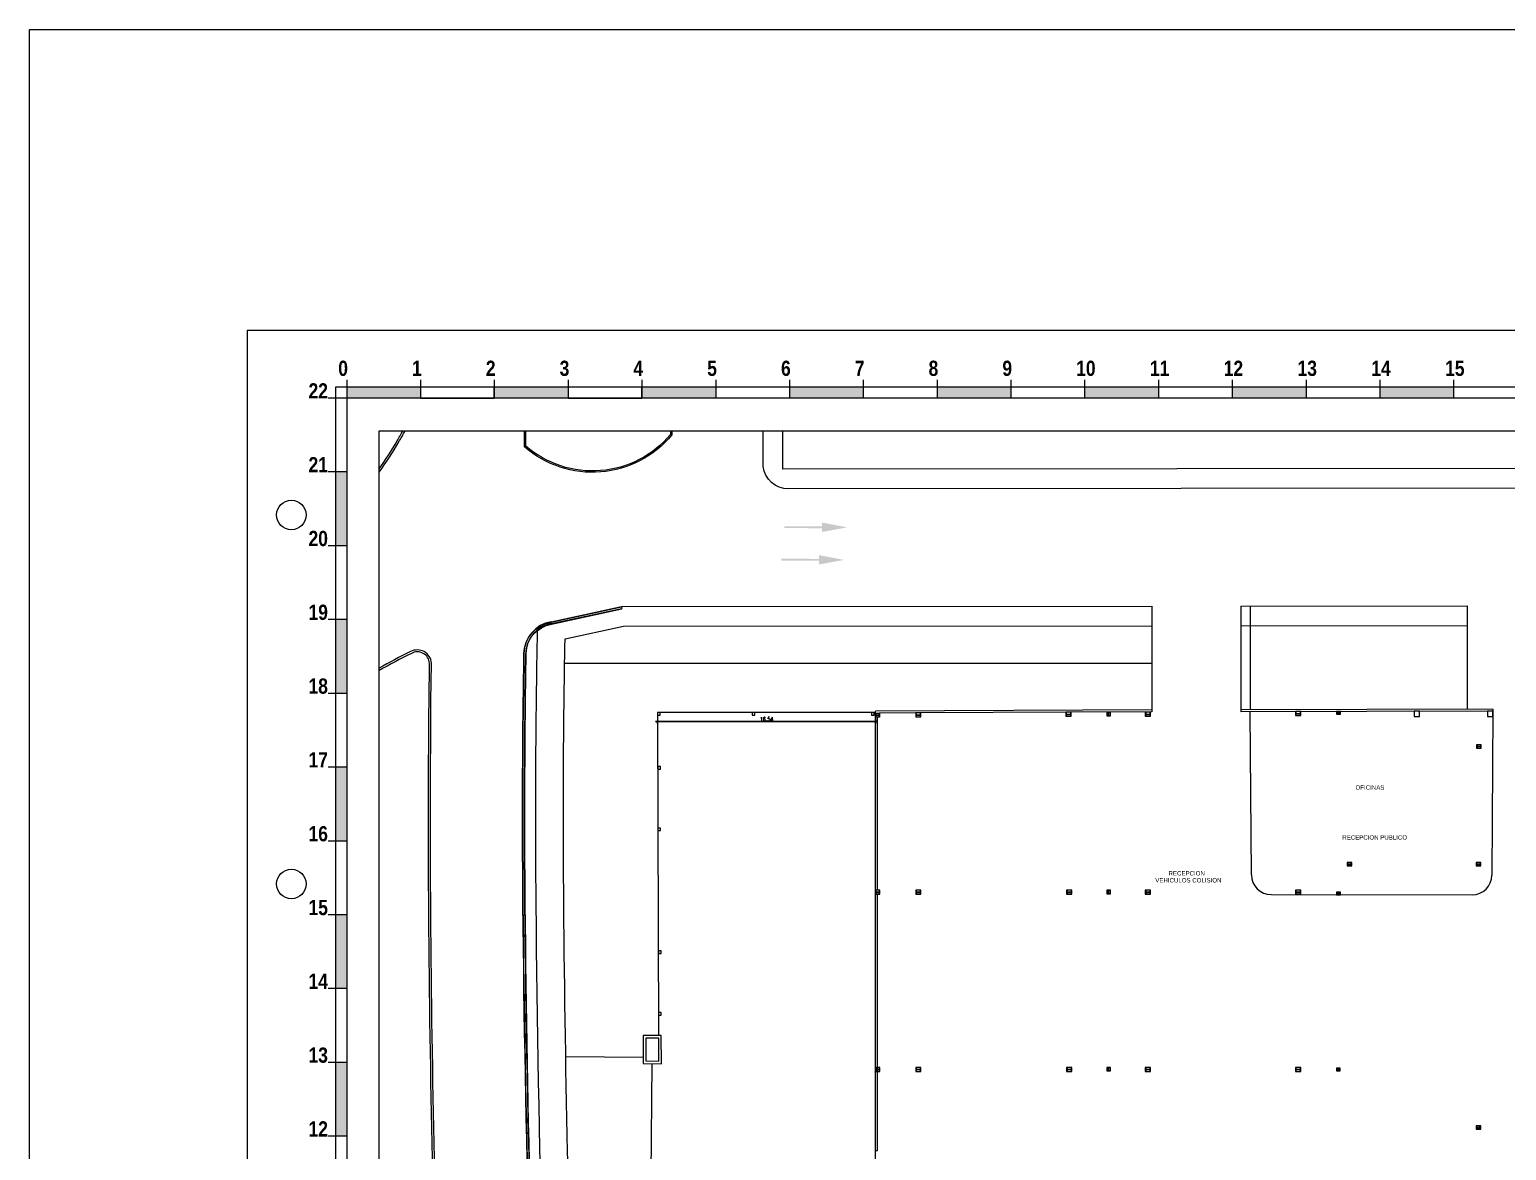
# Model space of a CAD drawing. Header units: millimetres. Extents: x 1010 to 1494, y -119 to 564.
# Drawn here: x 1010.1 to 1122.1, y 478.9 to 564 of the extents above; entities that cross this region are included whole.
import ezdxf

# ---------------------------------------------------------------- set-up
doc = ezdxf.new("R2010")
doc.units = ezdxf.units.MM
doc.header["$PDMODE"] = 3
doc.layers.get('0').update_dxf_attribs({"lineweight": 9})
doc.layers.get('Defpoints').update_dxf_attribs({"lineweight": 9})
for name, color, linetype, lineweight in [('10', 7, 'Continuous', 9), ('20', 6, 'Continuous', 9), ('30', 4, 'Continuous', 9), ('50', 2, 'Continuous', 9), ('80', 1, 'Continuous', 9), ('Columna metalica', 150, 'Continuous', 9), ('EST', 1, 'Continuous', 9), ('Estructura', 170, 'Continuous', 9), ('Muro', 5, 'Continuous', 9), ('Puerta', 32, 'Continuous', 9)]:
    doc.layers.add(name, color=color, linetype=linetype, lineweight=lineweight)
doc.styles.add('DING', font='romans.shx', dxfattribs={"width": 0.8})
doc.styles.add('SUB', font='ARIALNB.TTF', dxfattribs={"oblique": 30})
doc.styles.add('SWISS', font='swiss.ttf')
doc.linetypes.add('FENCELINE1', pattern='A,0.25,-0.1,[133,ltypeshp.shx,S=0.1,R=0,X=-0.1,Y=0],-0.1,1', length=1.45)
doc.dimstyles.new('DIM', dxfattribs={"dimscale": 0.15, "dimtxt": 2, "dimasz": 1, "dimexe": 1, "dimexo": 3, "dimgap": 0.25, "dimtad": 1, "dimtih": 1, "dimtoh": 1, "dimzin": 0, "dimdsep": 46, "dimtxsty": 'DING', "dimblk": 'OBLIQUE', "dimcen": 1, "dimdle": 1, "dimadec": 0, "dimazin": 0, "dimtfac": 1, "dimtmove": 0, "dimatfit": 0, "dimldrblk": 'ORIGIN2', "dimfxl": 1, "dimtolj": 1, "dimtzin": 0, "dimarcsym": 0})

# ---------------------------------------------------------------- blocks, each defined once
blk = doc.blocks.new('_Oblique')
at = {"color": 0, "linetype": 'ByBlock', "lineweight": -2}
blk.add_line((-0.5, -0.5), (0.5, 0.5), dxfattribs=at)
blk = doc.blocks.new('*D475')
at = {"layer": 'Defpoints', "color": 0, "transparency": 16777216}
for p in [(1057.72, 511.97), (1074.26, 512.17), (1074.26, 511.48)]:
    blk.add_point(p, dxfattribs=at)
at = {"layer": 'Estructura', "color": 0, "lineweight": -2, "transparency": 16777216}
for p, q in [((1057.57, 511.48), (1074.41, 511.48)), ((1057.72, 511.52), (1057.72, 511.33)), ((1074.26, 511.72), (1074.26, 511.33))]:
    blk.add_line(p, q, dxfattribs=at)
at = {"layer": 'Estructura', "color": 0, "lineweight": -2, "transparency": 16777216, "xscale": 0.15, "yscale": 0.15, "zscale": 0.15, "rotation": 180}
blk.add_blockref('_Oblique', (1057.72, 511.48), dxfattribs=at)
at = {"layer": 'Estructura', "color": 0, "lineweight": -2, "transparency": 16777216, "xscale": 0.15, "yscale": 0.15, "zscale": 0.15}
blk.add_blockref('_Oblique', (1074.26, 511.48), dxfattribs=at)
at = {"layer": 'Estructura', "color": 0, "transparency": 16777216, "insert": (1065.99, 511.66), "char_height": 0.3, "attachment_point": 5, "style": 'DING'}
blk.add_mtext('\\A1;16.54', dxfattribs=at)
blk = doc.blocks.new('_Origin2')
at = {"color": 0, "linetype": 'ByBlock', "lineweight": -2}
blk.add_line((-0.5, 0), (-1, 0), dxfattribs=at)
for radius in [0.5, 0.25]:
    blk.add_circle((0, 0), radius, dxfattribs=at)

msp = doc.modelspace()

# ---------------------------------------------------------------- hatches: boundary and pattern name
at = {"layer": '20'}
h = msp.add_hatch(color=256, dxfattribs=at)
h.paths.add_polyline_path([(1039.72645, 536.8522), (1034.12645, 536.8522), (1034.12645, 536.0122), (1039.72645, 536.0122)])
h.paths.add_polyline_path([(1050.92645, 536.8522), (1045.32645, 536.8522), (1045.32645, 536.0122), (1050.92645, 536.0122)])
h.paths.add_polyline_path([(1062.12645, 536.8522), (1056.52645, 536.8522), (1056.52645, 536.0122), (1062.12645, 536.0122)])
h.paths.add_polyline_path([(1073.32645, 536.8522), (1067.72645, 536.8522), (1067.72645, 536.0122), (1073.32645, 536.0122)])
h.paths.add_polyline_path([(1084.52645, 536.8522), (1078.92645, 536.8522), (1078.92645, 536.0122), (1084.52645, 536.0122)])
h = msp.add_hatch(color=256, dxfattribs=at)
h.paths.add_polyline_path([(1095.72645, 536.8522), (1090.12645, 536.8522), (1090.12645, 536.0122), (1095.72645, 536.0122)])
h.paths.add_polyline_path([(1106.92645, 536.8522), (1101.32645, 536.8522), (1101.32645, 536.0122), (1106.92645, 536.0122)])
h.paths.add_polyline_path([(1118.12645, 536.8522), (1112.52645, 536.8522), (1112.52645, 536.0122), (1118.12645, 536.0122)])
h.paths.add_polyline_path([(1129.32645, 536.8522), (1123.72645, 536.8522), (1123.72645, 536.0122), (1129.32645, 536.0122)])
h.paths.add_polyline_path([(1140.52645, 536.8522), (1134.92645, 536.8522), (1134.92645, 536.0122), (1140.52645, 536.0122)])
h = msp.add_hatch(color=256, dxfattribs=at)
h.paths.add_polyline_path([(1034.12645, 508.0122), (1033.28645, 508.0122), (1033.28645, 502.4122), (1034.12645, 502.4122)])
h.paths.add_polyline_path([(1034.12645, 519.2122), (1033.28645, 519.2122), (1033.28645, 513.6122), (1034.12645, 513.6122)])
h.paths.add_polyline_path([(1034.12645, 530.4122), (1033.28645, 530.4122), (1033.28645, 524.8122), (1034.12645, 524.8122)])
for points in [[(1072.1072, 526.20872), (1070.19897, 525.85949), (1070.20022, 526.1455), (1067.34021, 526.15791), (1067.34083, 526.30092), (1070.20084, 526.2885), (1070.20208, 526.5745)], [(1071.86539, 523.74023), (1069.95717, 523.391), (1069.95841, 523.677), (1067.09841, 523.68942), (1067.09903, 523.83242), (1069.95903, 523.82), (1069.96027, 524.10601)]]:
    msp.add_hatch(color=256, dxfattribs=at).paths.add_polyline_path(points, flags=16)
h = msp.add_hatch(color=256, dxfattribs=at)
h.paths.add_polyline_path([(1034.12645, 474.4122), (1033.28645, 474.4122), (1033.28645, 468.8122), (1034.12645, 468.8122)])
h.paths.add_polyline_path([(1034.12645, 485.6122), (1033.28645, 485.6122), (1033.28645, 480.0122), (1034.12645, 480.0122)])
h.paths.add_polyline_path([(1034.12645, 496.8122), (1033.28645, 496.8122), (1033.28645, 491.2122), (1034.12645, 491.2122)])

# ---------------------------------------------------------------- linework, layer by layer
at = {"layer": '10'}
for p, q in [((1034.12645, 537.4122), (1034.12645, 411.9722)), ((1039.72645, 537.4122), (1039.72645, 536.0122)), ((1045.32645, 537.4122), (1045.32645, 536.0122)), ((1050.92645, 537.4122), (1050.92645, 536.0122)), ((1056.52645, 537.4122), (1056.52645, 536.0122)), ((1062.12645, 537.4122), (1062.12645, 536.0122)), ((1067.72645, 537.4122), (1067.72645, 536.0122)), ((1073.32645, 537.4122), (1073.32645, 536.0122)), ((1078.92645, 537.4122), (1078.92645, 536.0122)), ((1084.52645, 537.4122), (1084.52645, 536.0122)), ((1090.12645, 537.4122), (1090.12645, 536.0122)), ((1095.72645, 537.4122), (1095.72645, 536.0122)), ((1101.32645, 537.4122), (1101.32645, 536.0122)), ((1106.92645, 537.4122), (1106.92645, 536.0122)), ((1112.52645, 537.4122), (1112.52645, 536.0122)), ((1118.12645, 537.4122), (1118.12645, 536.0122)), ((1219.76645, 536.0122), (1032.72645, 536.0122)), ((1219.76645, 536.8522), (1033.28645, 536.8522)), ((1033.28645, 536.8522), (1033.28645, 411.9722)), ((1034.12645, 530.4122), (1032.72645, 530.4122)), ((1034.12645, 524.8122), (1032.72645, 524.8122)), ((1034.12645, 519.2122), (1032.72645, 519.2122)), ((1034.12645, 513.6122), (1032.72645, 513.6122)), ((1034.12645, 508.0122), (1032.72645, 508.0122)), ((1034.12645, 502.4122), (1032.72645, 502.4122)), ((1034.12645, 496.8122), (1032.72645, 496.8122)), ((1034.12645, 491.2122), (1032.72645, 491.2122)), ((1034.12645, 485.6122), (1032.72645, 485.6122)), ((1034.12645, 480.0122), (1032.72645, 480.0122))]:
    msp.add_line(p, q, dxfattribs=at)
msp.add_lwpolyline([(1026.56645, 401.153), (1222.56645, 401.153), (1222.56645, 541.153), (1026.56645, 541.153)], close=True, dxfattribs=at)
at = {"layer": '20', "color": 7, "lineweight": 0}
for p, q in [((1222.56645, 541.153), (1026.56645, 541.153)), ((1026.56645, 541.153), (1026.56645, 401.153)), ((1045.32645, 536.8522), (1039.72645, 536.8522)), ((1039.72645, 536.8522), (1039.72645, 536.0122)), ((1039.72645, 536.0122), (1045.32645, 536.0122)), ((1045.32645, 536.0122), (1045.32645, 536.8522)), ((1056.52645, 536.8522), (1050.92645, 536.8522)), ((1050.92645, 536.8522), (1050.92645, 536.0122)), ((1050.92645, 536.0122), (1056.52645, 536.0122)), ((1056.52645, 536.0122), (1056.52645, 536.8522))]:
    msp.add_line(p, q, dxfattribs=at)
at = {"layer": '20'}
for p, q in [((1049.63357, 519.05152), (1054.97735, 520.20937)), ((1054.97735, 520.20937), (1055.00911, 520.06277)), ((1095.21635, 520.23632), (1095.21798, 512.35488)), ((1101.97635, 520.24085), (1119.18446, 520.25238)), ((1101.97635, 520.24085), (1101.97798, 512.37022)), ((1102.69635, 520.241), (1102.69798, 512.37037)), ((1119.19139, 512.40972), (1119.18446, 520.25238)), ((1049.6622, 518.90424), (1055.00911, 520.06277)), ((1095.21725, 515.88752), (1050.66315, 515.88752)), ((1056.62796, 485.99466), (1050.74921, 486.04759))]:
    msp.add_line(p, q, dxfattribs=at)
for points in [[(1036.58074, 530.40021, 0.026895658), (1038.08296, 532.69294, 0.00703969), (1038.56042, 533.54219)], [(1036.58074, 530.6549, 0.024870135), (1037.95326, 532.76829, 0.006447316), (1038.38956, 533.54219)], [(1058.80786, 533.54219), (1058.80714, 533.22302, -0.422075417), (1047.61805, 532.32958), (1047.62081, 533.54219)], [(1058.70786, 533.54219), (1058.70722, 533.25932, -0.4189852), (1047.71816, 532.37503), (1047.72081, 533.54219)], [(1186.81667, 529.23249), (1067.64538, 529.12722, -0.370091803), (1065.72752, 530.83256), (1065.73368, 533.54219)], [(1050.01, 443.61911, -0.009370587), (1048.50293, 497.58441, -0.007280654), (1048.6083, 518.43337)], [(1051.56126, 457.57142, -0.007922293), (1050.60285, 497.60289, -0.007055103), (1050.69552, 517.74681), (1055.13849, 518.70948), (1095.21724, 518.73632)], [(1040.56163, 515.91033, 0.543817184), (1038.96865, 516.78346, 0.017651064), (1036.58074, 515.51764, 0.017651064)], [(1040.41203, 515.89935, 0.544888946), (1039.03716, 516.64998, 0.018239862), (1036.58074, 515.34441, 0.018239862)], [(1042.85587, 419.68335, -0.000607954), (1042.77772, 422.28384), (1040.70894, 476.00882, -0.008887957), (1040.37248, 513.06119), (1040.41203, 515.89935)], [(1043.00594, 419.68335, -0.00060922), (1042.92764, 422.28888), (1040.85886, 476.01372, -0.008887654), (1040.52247, 513.05949), (1040.56202, 515.89726)]]:
    msp.add_lwpolyline(points, format="xyb", dxfattribs=at)
for points in [[(1186.81667, 530.7325), (1067.22706, 530.62686), (1067.23368, 533.54219)], [(1054.97735, 520.20937), (1095.21635, 520.23632)], [(1101.97666, 518.74085), (1119.18579, 518.75238)]]:
    msp.add_lwpolyline(points, dxfattribs=at)
at = {"layer": '20', "elevation": 99.84153}
for points in [[(1052.10674, 442.68205, -0.378089928), (1048.97757, 445.88487, -0.009514992), (1047.50316, 497.53941, -0.006651512), (1047.57558, 516.61363, -0.36003132), (1049.63357, 519.01637), (1054.97735, 520.17422)], [(1052.10065, 442.83296, -0.37654646), (1049.12738, 445.89224, -0.009514946), (1047.65316, 497.54083, -0.006651512), (1047.72556, 516.61107, -0.360407119), (1049.6622, 518.86909), (1055.00911, 520.02762)]]:
    msp.add_lwpolyline(points, format="xyb", dxfattribs=at)
at = {"layer": '20'}
for centre, radius, start, end in [((1050.05673, 516.60635), 2.48151, 99.8184224, 179.0202823), ((1050.05673, 516.60635), 2.33151, 99.7421878, 179.0202823), ((1764.42074, 504.39004), 716.94997, 179.0202823, 180.54467418), ((1764.42074, 504.39004), 716.79997, 179.0202823, 180.54467418), ((2355.39685, 509.62085), 1307.94916, 180.52770519, 182.63241356), ((2354.60228, 509.59892), 1307.00443, 180.52706258, 182.63303136)]:
    msp.add_arc(centre, radius, start, end, dxfattribs=at)
at = {"layer": '30'}
for p, q in [((1057.71877, 511.96752), (1057.79885, 487.65418)), ((1073.94473, 512.16752), (1057.91811, 512.16752))]:
    msp.add_line(p, q, dxfattribs=at)
at = {"layer": '50'}
for p, q in [((1095.21798, 512.35488), (1074.25543, 512.26778)), ((1074.25543, 478.93251), (1074.25543, 512.26778)), ((1095.21798, 512.35488), (1095.21969, 512.20489)), ((1121.10976, 512.412, 1.00416), (1101.97798, 512.37022)), ((1101.97798, 512.37022), (1101.97808, 512.22022)), ((1121.1101, 512.262, 1.00416), (1101.97808, 512.22022)), ((1121.1101, 512.26778, 1.00416), (1121.03484, 499.81712, -99.77091)), ((1121.10976, 512.412, 1.00416), (1121.1101, 512.262, 1.00416)), ((1074.40543, 498.68236), (1074.40543, 511.8184)), ((1077.30383, 512.13044), (1074.55543, 512.1184)), ((1088.70363, 512.17781), (1077.70383, 512.13211)), ((1095.21969, 512.20489), (1089.10363, 512.17948)), ((1095.21782, 512.20488), (1095.21782, 512.20488)), ((1102.77965, 499.83593, -99.77091), (1102.69801, 512.2207)), ((1074.40543, 478.93251), (1074.40543, 498.38236)), ((1104.27468, 498.34612, -99.77091), (1119.53293, 498.32636, -99.77091)), ((1120.04614, 480.79914), (1120.19614, 480.79914)), ((1074.25543, 457.88253), (1074.25543, 478.93251)), ((1074.25543, 478.93251), (1074.40543, 478.93251))]:
    msp.add_line(p, q, dxfattribs=at)
msp.add_lwpolyline([(1058.00956, 485.5122), (1058.00251, 487.65235), (1056.62246, 487.66477), (1056.62951, 485.52462), (1058.00956, 485.5122)], dxfattribs=at)
msp.add_lwpolyline([(1057.80889, 485.71401), (1057.80316, 487.45414), (1056.82313, 487.46296), (1056.82886, 485.72284)], close=True, dxfattribs=at)
for centre in [(1029.92645, 527.153), (1029.92645, 499.153)]:
    msp.add_circle(centre, 1.12, dxfattribs=at)
for centre, start, end in [((1104.27962, 499.84612, -99.77091), 180.3889649, 269.9261796), ((1119.53486, 499.82636, -99.77091), 269.9261796, 359.6470045)]:
    msp.add_arc(centre, 1.5, start, end, dxfattribs=at)
at = {"layer": '80'}
msp.add_lwpolyline([(1036.58074, 533.54219), (1186.81667, 533.54219), (1186.81667, 419.68335), (1036.58074, 419.68335)], close=True, dxfattribs=at)
at = {"layer": 'Columna metalica'}
for points in [[(1057.71811, 512.16752), (1057.71877, 511.96752), (1057.91877, 511.96818), (1057.91811, 512.16818)], [(1064.90583, 512.16752), (1064.90566, 511.96752), (1065.10566, 511.96735), (1065.10583, 512.16735)], [(1073.94473, 512.16769), (1073.94456, 511.96769), (1074.14456, 511.96752), (1074.14473, 512.16752)], [(1057.73163, 508.06246), (1057.73229, 507.86247), (1057.93229, 507.86312), (1057.93163, 508.06312)], [(1057.747, 503.39727), (1057.74766, 503.19727), (1057.94765, 503.19793), (1057.947, 503.39793)], [(1057.77773, 494.06688), (1057.77838, 493.86688), (1057.97838, 493.86754), (1057.97773, 494.06754)], [(1057.79309, 489.40169), (1057.79375, 489.20169), (1057.99375, 489.20235), (1057.99309, 489.40235)]]:
    msp.add_lwpolyline(points, close=True, dxfattribs=at)
at = {"layer": 'EST', "color": 7}
for p, q in [((1106.16033, 512.2306), (1106.16033, 512.0956)), ((1106.50033, 512.0956), (1106.50033, 512.2306)), ((1109.27763, 512.23683, -99.77091), (1109.27763, 512.15183, -99.77091)), ((1109.51763, 512.15183, -99.77091), (1109.51763, 512.23683, -99.77091)), ((1074.27388, 512.11835), (1074.27388, 511.98335)), ((1074.27388, 511.98335), (1074.54397, 511.98312)), ((1074.27388, 511.95335), (1074.27388, 511.81835)), ((1074.27388, 511.95335), (1074.54397, 511.95312)), ((1074.54397, 511.98312), (1074.54397, 512.11812)), ((1074.54397, 511.81812), (1074.54397, 511.95312)), ((1077.33444, 512.13211), (1077.33444, 511.99711)), ((1077.33444, 511.99711), (1077.67444, 511.99711)), ((1077.33444, 511.96711), (1077.33444, 511.83211)), ((1077.33444, 511.96711), (1077.67444, 511.96711)), ((1077.67444, 511.99711), (1077.67444, 512.13211)), ((1077.67444, 511.83211), (1077.67444, 511.96711)), ((1088.73425, 512.17948), (1088.73425, 512.04448)), ((1088.73425, 512.04448), (1089.07425, 512.04448)), ((1088.73425, 512.01448), (1088.73425, 511.87948)), ((1088.73425, 512.01448), (1089.07425, 512.01448)), ((1089.07425, 512.04448), (1089.07425, 512.17948)), ((1089.07425, 511.87948), (1089.07425, 512.01448)), ((1091.93283, 512.14948), (1091.81033, 512.14948)), ((1091.81033, 511.93948), (1091.93283, 511.93948)), ((1091.93283, 511.93948), (1091.93283, 512.14948)), ((1092.08033, 512.14948), (1091.96283, 512.14948)), ((1091.96283, 511.93948), (1091.96283, 512.14948)), ((1091.96283, 511.93948), (1092.08033, 511.93948)), ((1094.76033, 512.17948), (1094.76033, 512.04448)), ((1094.76033, 512.04448), (1095.10033, 512.04448)), ((1094.76033, 512.01448), (1094.76033, 511.87948)), ((1094.76033, 512.01448), (1095.10033, 512.01448)), ((1095.10033, 512.04448), (1095.10033, 512.17948)), ((1095.10033, 511.87948), (1095.10033, 512.01448)), ((1106.16033, 512.0956), (1106.50033, 512.0956)), ((1106.16033, 512.0656), (1106.16033, 511.9306)), ((1106.16033, 512.0656), (1106.50033, 512.0656)), ((1106.50033, 511.9306), (1106.50033, 512.0656)), ((1109.27763, 512.15183, -99.77091), (1109.51763, 512.15183, -99.77091)), ((1109.27763, 512.12183, -99.77091), (1109.27763, 512.03683, -99.77091)), ((1109.27763, 512.12183, -99.77091), (1109.51763, 512.12183, -99.77091)), ((1109.51763, 512.03683, -99.77091), (1109.51763, 512.12183, -99.77091)), ((1119.90572, 509.71942), (1119.90572, 509.60942)), ((1119.90572, 509.60942), (1120.19572, 509.60942)), ((1119.90572, 509.57942), (1119.90572, 509.46942)), ((1119.90572, 509.57942), (1120.19572, 509.57942)), ((1120.19572, 509.60942), (1120.19572, 509.71942)), ((1120.19572, 509.46942), (1120.19572, 509.57942)), ((1110.07614, 500.77864), (1110.07614, 500.66864)), ((1110.07614, 500.66864), (1110.36614, 500.66864)), ((1110.07614, 500.63864), (1110.07614, 500.52864)), ((1110.07614, 500.63864), (1110.36614, 500.63864)), ((1110.36614, 500.66864), (1110.36614, 500.77864)), ((1110.36614, 500.52864), (1110.36614, 500.63864)), ((1119.87614, 500.77864), (1119.87614, 500.66864)), ((1119.87614, 500.66864), (1120.16614, 500.66864)), ((1119.87614, 500.63864), (1119.87614, 500.52864)), ((1119.87614, 500.63864), (1120.16614, 500.63864)), ((1120.16614, 500.66864), (1120.16614, 500.77864)), ((1120.16614, 500.52864), (1120.16614, 500.63864)), ((1074.28543, 498.68247), (1074.28543, 498.54747)), ((1074.28543, 498.54747), (1074.55552, 498.54724)), ((1074.28543, 498.51747), (1074.28543, 498.38247)), ((1074.28543, 498.51747), (1074.55552, 498.51724)), ((1074.55552, 498.54724), (1074.55552, 498.68224)), ((1074.55552, 498.38224), (1074.55552, 498.51724)), ((1077.33444, 498.68247), (1077.33444, 498.54747)), ((1077.33444, 498.54747), (1077.67444, 498.54747)), ((1077.33444, 498.51747), (1077.33444, 498.38247)), ((1077.33444, 498.51747), (1077.67444, 498.51747)), ((1077.67444, 498.54747), (1077.67444, 498.68247)), ((1077.67444, 498.38247), (1077.67444, 498.51747)), ((1088.79033, 498.68247), (1088.79033, 498.54747)), ((1088.79033, 498.54747), (1089.13033, 498.54747)), ((1088.79033, 498.51747), (1088.79033, 498.38247)), ((1088.79033, 498.51747), (1089.13033, 498.51747)), ((1089.13033, 498.54747), (1089.13033, 498.68247)), ((1089.13033, 498.38247), (1089.13033, 498.51747)), ((1091.93283, 498.65247), (1091.81033, 498.65247)), ((1091.81033, 498.44247), (1091.93283, 498.44247)), ((1091.93283, 498.44247), (1091.93283, 498.65247)), ((1092.08033, 498.65247), (1091.96283, 498.65247)), ((1091.96283, 498.44247), (1091.96283, 498.65247)), ((1091.96283, 498.44247), (1092.08033, 498.44247)), ((1094.76033, 498.68247), (1094.76033, 498.54747)), ((1094.76033, 498.54747), (1095.10033, 498.54747)), ((1094.76033, 498.51747), (1094.76033, 498.38247)), ((1094.76033, 498.51747), (1095.10033, 498.51747)), ((1095.10033, 498.54747), (1095.10033, 498.68247)), ((1095.10033, 498.38247), (1095.10033, 498.51747)), ((1106.16033, 498.68247), (1106.16033, 498.54747)), ((1106.16033, 498.54747), (1106.50033, 498.54747)), ((1106.16033, 498.51747), (1106.16033, 498.38247)), ((1106.16033, 498.51747), (1106.50033, 498.51747)), ((1106.50033, 498.54747), (1106.50033, 498.68247)), ((1106.50033, 498.38247), (1106.50033, 498.51747)), ((1109.27763, 498.53968, -99.77091), (1109.27763, 498.45468, -99.77091)), ((1109.27763, 498.45468, -99.77091), (1109.51763, 498.45468, -99.77091)), ((1109.27763, 498.42468, -99.77091), (1109.27763, 498.33968, -99.77091)), ((1109.27763, 498.42468, -99.77091), (1109.51763, 498.42468, -99.77091)), ((1109.51763, 498.45468, -99.77091), (1109.51763, 498.53968, -99.77091)), ((1109.51763, 498.33968, -99.77091), (1109.51763, 498.42468, -99.77091)), ((1074.28543, 485.23261), (1074.28543, 485.09761)), ((1074.28543, 485.09761), (1074.55552, 485.09738)), ((1074.28543, 485.06761), (1074.28543, 484.93261)), ((1074.28543, 485.06761), (1074.55552, 485.06738)), ((1074.55552, 485.09738), (1074.55552, 485.23238)), ((1074.55552, 484.93238), (1074.55552, 485.06738)), ((1077.33444, 485.23261), (1077.33444, 485.09761)), ((1077.33444, 485.09761), (1077.67444, 485.09761)), ((1077.33444, 485.06761), (1077.33444, 484.93261)), ((1077.33444, 485.06761), (1077.67444, 485.06761)), ((1077.67444, 485.09761), (1077.67444, 485.23261)), ((1077.67444, 484.93261), (1077.67444, 485.06761)), ((1088.79033, 485.23247), (1088.79033, 485.09747)), ((1088.79033, 485.09747), (1089.13033, 485.09747)), ((1088.79033, 485.06747), (1088.79033, 484.93247)), ((1088.79033, 485.06747), (1089.13033, 485.06747)), ((1089.13033, 485.09747), (1089.13033, 485.23247)), ((1089.13033, 484.93247), (1089.13033, 485.06747)), ((1091.93283, 485.20247), (1091.81033, 485.20247)), ((1091.81033, 484.99247), (1091.93283, 484.99247)), ((1091.93283, 484.99247), (1091.93283, 485.20247)), ((1092.08033, 485.20247), (1091.96283, 485.20247)), ((1091.96283, 484.99247), (1091.96283, 485.20247)), ((1091.96283, 484.99247), (1092.08033, 484.99247)), ((1094.76033, 485.23247), (1094.76033, 485.09747)), ((1094.76033, 485.09747), (1095.10033, 485.09747)), ((1094.76033, 485.06747), (1094.76033, 484.93247)), ((1094.76033, 485.06747), (1095.10033, 485.06747)), ((1095.10033, 485.09747), (1095.10033, 485.23247)), ((1095.10033, 484.93247), (1095.10033, 485.06747)), ((1106.16033, 485.23232), (1106.16033, 485.09732)), ((1106.16033, 485.09732), (1106.50033, 485.09732)), ((1106.16033, 485.06732), (1106.16033, 484.93232)), ((1106.16033, 485.06732), (1106.50033, 485.06732)), ((1106.50033, 485.09732), (1106.50033, 485.23232)), ((1106.50033, 484.93232), (1106.50033, 485.06732)), ((1109.26033, 485.18238), (1109.26033, 485.09738)), ((1109.26033, 485.09738), (1109.50033, 485.09738)), ((1109.26033, 485.06738), (1109.26033, 484.98238)), ((1109.26033, 485.06738), (1109.50033, 485.06738)), ((1109.50033, 485.09738), (1109.50033, 485.18238)), ((1109.50033, 484.98238), (1109.50033, 485.06738)), ((1119.87614, 480.79914), (1119.87614, 480.68914)), ((1119.87614, 480.68914), (1120.16614, 480.68914)), ((1119.87614, 480.65914), (1119.87614, 480.54914)), ((1119.87614, 480.65914), (1120.16614, 480.65914)), ((1120.16614, 480.68914), (1120.16614, 480.79914)), ((1120.16614, 480.54914), (1120.16614, 480.65914))]:
    msp.add_line(p, q, dxfattribs=at)
at = {"layer": 'EST'}
for points in [[(1106.13033, 511.9306), (1106.53033, 511.9306), (1106.53033, 512.2306), (1106.13033, 512.2306)], [(1074.25543, 511.8184), (1074.25543, 512.1184), (1074.55543, 512.1184), (1074.55543, 511.8184)], [(1077.30444, 511.83211), (1077.70444, 511.83211), (1077.70444, 512.13211), (1077.30444, 512.13211)], [(1088.70425, 511.87948), (1089.10425, 511.87948), (1089.10425, 512.17948), (1088.70425, 512.17948)], [(1092.08033, 511.90948), (1092.08033, 512.17948), (1091.81033, 512.17948), (1091.81033, 511.90948)], [(1094.73033, 511.87948), (1095.13033, 511.87948), (1095.13033, 512.17948), (1094.73033, 512.17948)], [(1119.87572, 509.46942), (1120.22572, 509.46942), (1120.22572, 509.71942), (1119.87572, 509.71942)], [(1110.04614, 500.52864), (1110.39614, 500.52864), (1110.39614, 500.77864), (1110.04614, 500.77864)], [(1119.84614, 500.52864), (1120.19614, 500.52864), (1120.19614, 500.77864), (1119.84614, 500.77864)], [(1074.25543, 498.38247), (1074.58552, 498.38224), (1074.58552, 498.68224), (1074.25543, 498.68247)], [(1077.30444, 498.38247), (1077.70444, 498.38247), (1077.70444, 498.68247), (1077.30444, 498.68247)], [(1088.76033, 498.38247), (1089.16033, 498.38247), (1089.16033, 498.68247), (1088.76033, 498.68247)], [(1092.08033, 498.41247), (1092.08033, 498.68247), (1091.81033, 498.68247), (1091.81033, 498.41247)], [(1094.73033, 498.38247), (1095.13033, 498.38247), (1095.13033, 498.68247), (1094.73033, 498.68247)], [(1106.13033, 498.38247), (1106.53033, 498.38247), (1106.53033, 498.68247), (1106.13033, 498.68247)], [(1074.25543, 484.93261), (1074.58552, 484.93238), (1074.58552, 485.23238), (1074.25543, 485.23261)], [(1077.30444, 484.93261), (1077.70444, 484.93261), (1077.70444, 485.23261), (1077.30444, 485.23261)], [(1088.76033, 484.93247), (1089.16033, 484.93247), (1089.16033, 485.23247), (1088.76033, 485.23247)], [(1092.08033, 484.96247), (1092.08033, 485.23247), (1091.81033, 485.23247), (1091.81033, 484.96247)], [(1094.73033, 484.93247), (1095.13033, 484.93247), (1095.13033, 485.23247), (1094.73033, 485.23247)], [(1106.13033, 484.93232), (1106.53033, 484.93232), (1106.53033, 485.23232), (1106.13033, 485.23232)], [(1109.23033, 484.98238), (1109.53033, 484.98238), (1109.53033, 485.18238), (1109.23033, 485.18238)], [(1119.84614, 480.54914), (1120.19614, 480.54914), (1120.19614, 480.79914), (1119.84614, 480.79914)]]:
    msp.add_lwpolyline(points, close=True, dxfattribs=at)
for points, elevation in [([(1109.24763, 512.03683), (1109.54763, 512.03683), (1109.54763, 512.23683), (1109.24763, 512.23683)], -99.77091), ([(1115.5351, 511.86778), (1115.5351, 512.26778), (1115.1351, 512.26778), (1115.1351, 511.86778)], 1.00416), ([(1121.1101, 511.86778), (1121.1101, 512.26778), (1120.7101, 512.26778), (1120.7101, 511.86778)], 1.00416), ([(1109.24763, 498.33968), (1109.54763, 498.33968), (1109.54763, 498.53968), (1109.24763, 498.53968)], -99.77091)]:
    msp.add_lwpolyline(points, close=True, dxfattribs=dict(at, elevation=elevation))
at = {"layer": 'Estructura', "color": 3}
msp.add_lwpolyline([(1010.05607, 563.98403), (1493.54723, 563.98403), (1493.54723, 235.03101), (1010.05607, 235.03101)], close=True, dxfattribs=at)
at = {"layer": 'Muro'}
msp.add_line((1074.14473, 512.16752), (1074.25576, 512.16789), dxfattribs=at)
at = {"layer": 'Puerta', "color": 6, "linetype": 'FENCELINE1'}
msp.add_line((1057.24364, 477.08875), (1057.31954, 485.51841), dxfattribs=at)

# ---------------------------------------------------------------- texts
at = {"layer": '20'}
for s, height, style, p in [('0', 1.15482, 'SUB', (1033.48517, 537.70348)), ('1', 1.15482, 'SUB', (1039.08517, 537.70348)), ('2', 1.15482, 'SUB', (1044.68517, 537.70348)), ('3', 1.15482, 'SUB', (1050.28517, 537.70348)), ('4', 1.15482, 'SUB', (1055.88517, 537.70348)), ('5', 1.15482, 'SUB', (1061.48517, 537.70348)), ('6', 1.15482, 'SUB', (1067.08517, 537.70348)), ('7', 1.15482, 'SUB', (1072.68517, 537.70348)), ('8', 1.15482, 'SUB', (1078.28517, 537.70348)), ('9', 1.15482, 'SUB', (1083.88517, 537.70348)), ('10', 1.154816, 'SUB', (1089.48517, 537.70348)), ('11', 1.154816, 'SUB', (1095.08517, 537.70348)), ('12', 1.154816, 'SUB', (1100.68517, 537.70348)), ('13', 1.154816, 'SUB', (1106.28517, 537.70348)), ('14', 1.154816, 'SUB', (1111.88517, 537.70348)), ('15', 1.154816, 'SUB', (1117.48517, 537.70348)), ('22', 1.154816, 'SUB', (1031.22827, 535.99032)), ('21', 1.154816, 'SUB', (1031.22827, 530.39032)), ('20', 1.154816, 'SUB', (1031.22827, 524.79032)), ('19', 1.154816, 'SUB', (1031.22827, 519.19032)), ('18', 1.154816, 'SUB', (1031.22827, 513.59032)), ('17', 1.154816, 'SUB', (1031.22827, 507.99032)), ('OFICINAS', 0.331617, 'SWISS', (1110.68636, 506.3041, 1.00416)), ('16', 1.154816, 'SUB', (1031.22827, 502.39032)), ('RECEPCION PUBLICO', 0.3316167, 'SWISS', (1109.68082, 502.51639, 1.00416)), ('RECEPCION ', 0.331617, 'SWISS', (1096.49616, 499.79838, 1.00416)), ('VEHICULOS COLISION', 0.3316167, 'SWISS', (1095.49062, 499.26735, 1.00416)), ('15', 1.154816, 'SUB', (1031.22827, 496.79032)), ('14', 1.154816, 'SUB', (1031.22827, 491.19032)), ('13', 1.154816, 'SUB', (1031.22827, 485.59032)), ('12', 1.154816, 'SUB', (1031.22827, 479.99032))]:
    msp.add_text(s, height=height, dxfattribs=dict(at, style=style)).set_placement(p)

# ---------------------------------------------------------------- dimensions: what is measured, and where the dimension line sits
at = {"layer": 'Estructura'}
dim = msp.add_linear_dim(base=(1074.25543, 511.47573), p1=(1057.71877, 511.96752), p2=(1074.25543, 512.16789), dimstyle='DIM', dxfattribs=at)
dim.commit()
dim.dimension.update_dxf_attribs({"geometry": '*D475', "text_midpoint": (1065.9871, 511.66323)})

doc.saveas('drawing.dxf')
